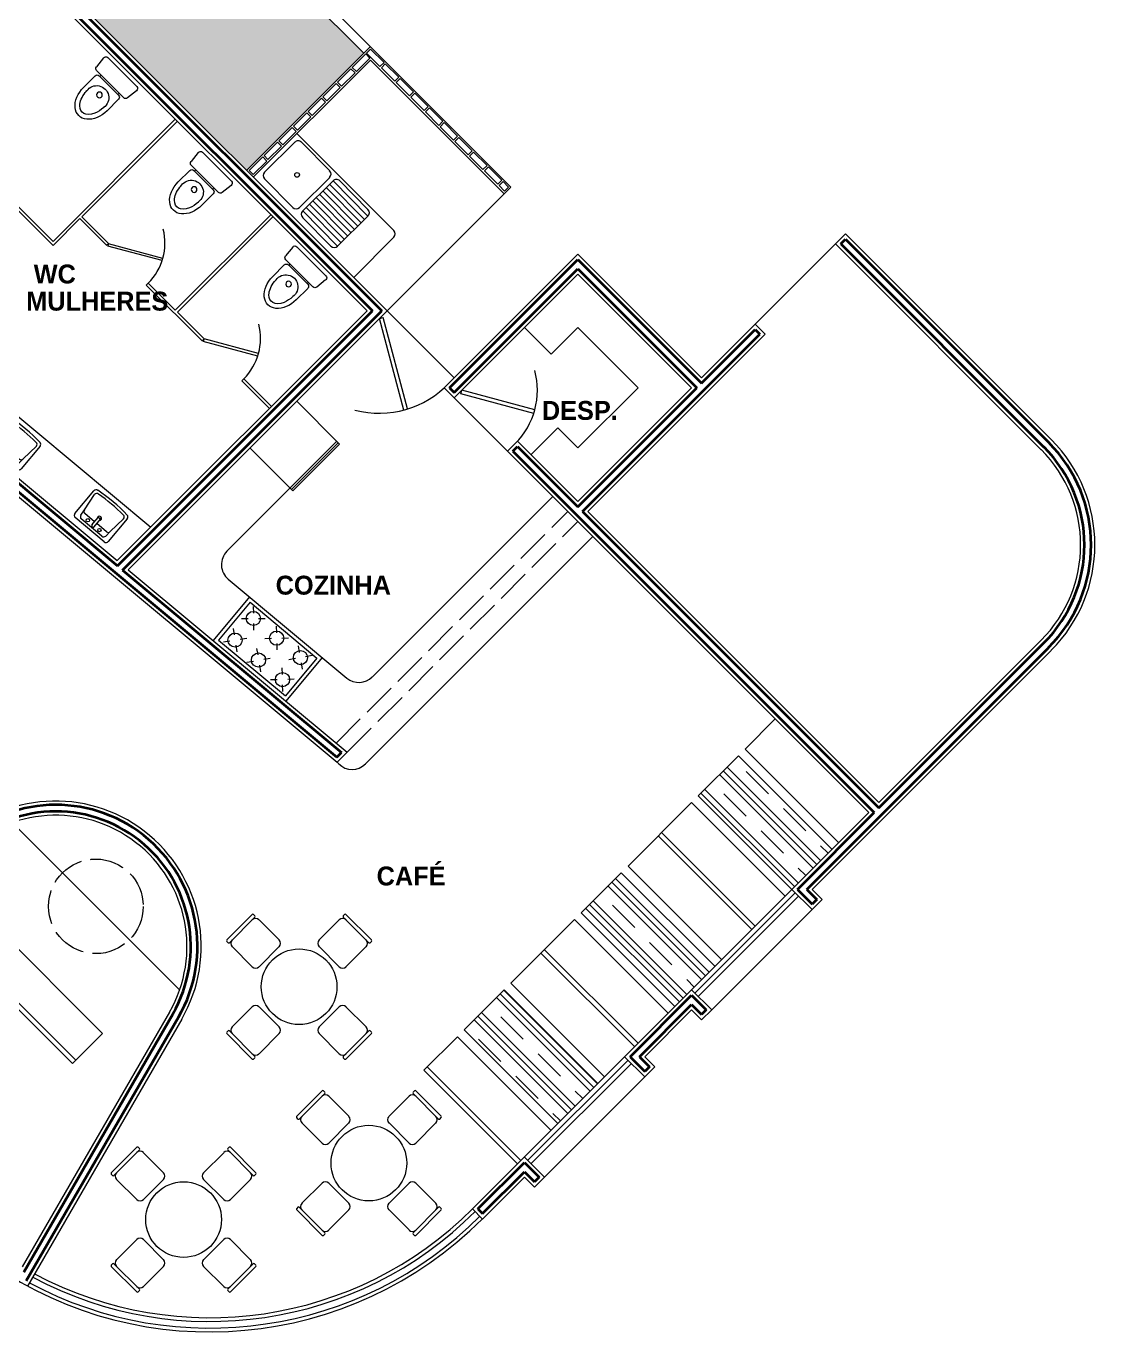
# Model space of a CAD drawing. Header units: millimetres. Extents: x 204 to 540, y 123 to 306.
# Drawn here: x 249.08 to 260.37, y 123.8 to 137.61 of the extents above; entities that cross this region are included whole.
import ezdxf

# ---------------------------------------------------------------- set-up
doc = ezdxf.new("R2010")
doc.units = ezdxf.units.MM
doc.header["$LTSCALE"] = 0.03
doc.linetypes.add('ACAD_ISO02W100', pattern=[15, 12, -3])
for name, color, linetype, lineweight in [('Banquetas', 253, 'Continuous', 0), ('lockers', 253, 'Continuous', 0), ('Muebles', 200, 'Continuous', 0), ('mueblesmadera', 42, 'Continuous', 0), ('mueblessanitarios', 122, 'Continuous', 0), ('Muro carga', 150, 'Continuous', 35), ('Muros', 254, 'Continuous', 0), ('murosdivisorios', 1, 'Continuous', 0), ('Proyeccion Trabes', 7, 'ACAD_ISO02W100', 0), ('Puertas', 22, 'Continuous', 0), ('Ventanas', 121, 'Continuous', 0), ('Áreas verdes', 72, 'Continuous', 0)]:
    doc.layers.add(name, color=color, linetype=linetype, lineweight=lineweight)
doc.styles.get("Standard").update_dxf_attribs({"font": ''})
doc.styles.get('Standard').set_extended_font_data('Copperplate Gothic Bold', bold=True)

# ---------------------------------------------------------------- blocks, each defined once
blk = doc.blocks.new('A$C66C075E8')
at = {"layer": 'mueblessanitarios'}
for p, q in [((0.301, 0.649), (0.226, 0.555)), ((0.346, 0.652), (0.652, 0.346)), ((0.09, 0.338), (0.212, 0.46)), ((0.515, 0.228), (0.228, 0.515)), ((0.46, 0.255), (0.255, 0.46)), ((0.262, 0.453), (0.276, 0.467)), ((0.453, 0.262), (0.467, 0.276)), ((0.649, 0.301), (0.555, 0.226)), ((0.338, 0.09), (0.46, 0.212))]:
    blk.add_line(p, q, dxfattribs=at)
blk.add_circle((0.258, 0.258), 0.03, dxfattribs=at)
for centre, radius, start, end in [((0.249, 0.536), 0.03, 141.3402, 225), ((0.325, 0.631), 0.03, 45, 141.3402), ((0.234, 0.439), 0.03, 45, 135), ((0.229, 0.229), 0.127, 305.2219, 144.7781), ((0.631, 0.325), 0.03, 308.6598, 45), ((0.439, 0.234), 0.03, 315, 45), ((0.536, 0.249), 0.03, 225, 308.6598)]:
    blk.add_arc(centre, radius, start, end, dxfattribs=at)
blk.add_ellipse((0.214, 0.214), major_axis=(-0.175, -0.175), ratio=0.707131, start_param=4.712389, end_param=7.853982, dxfattribs=at)
blk.add_open_spline([(0.126, 0.303), (0.098, 0.275), (0.077, 0.242), (0.045, 0.162), (0.047, 0.118), (0.077, 0.065), (0.103, 0.05), (0.185, 0.05), (0.239, 0.071), (0.29, 0.114), (0.296, 0.12), (0.303, 0.126)], degree=3, knots=[4.712389, 4.712389, 4.712389, 4.712389, 5.260928, 5.260928, 6.083572, 6.083572, 6.906217, 6.906217, 7.728861, 7.728861, 7.853982, 7.853982, 7.853982, 7.853982], dxfattribs=at)
blk = doc.blocks.new('A$C2AF25908')
at = {"layer": 'mueblessanitarios'}
for p, q in [((0, 0.03), (0, 0.43)), ((0.03, 0.46), (0.343, 0.46)), ((0.124, 0.409), (0.318, 0.43)), ((0.03, 0.23), (0.03, 0.372)), ((0.057, 0.402), (0.124, 0.409)), ((0.097, 0.245), (0.097, 0.379)), ((0.03, 0.088), (0.03, 0.23)), ((0.053, 0.245), (0.157, 0.245)), ((0.053, 0.215), (0.157, 0.215)), ((0.097, 0.081), (0.097, 0.215)), ((0.157, 0.215), (0.157, 0.245)), ((0.124, 0.051), (0.057, 0.058)), ((0.318, 0.03), (0.124, 0.051)), ((0.343, 0), (0.03, 0))]:
    blk.add_line(p, q, dxfattribs=at)
for centre in [(0.063, 0.31), (0.063, 0.15)]:
    blk.add_circle(centre, 0.0175, dxfattribs=at)
for centre, radius, start, end in [((0.03, 0.43), 0.03, 90, 180), ((0.318, 0.4), 0.03, 4.9379, 90), ((0.343, 0.43), 0.03, 6.5971, 90), ((-1.386, 0.23), 1.771, 353.4029, 6.5971), ((0.06, 0.372), 0.03, 96.1506, 180), ((0.127, 0.379), 0.03, 96.1506, 180), ((-1.65, 0.23), 2.005, 355.0621, 4.9379), ((0.055, 0.23), 0.0151, 83.6903, 276.3097), ((0.157, 0.23), 0.0225, 221.8103, 138.1897), ((0.03, 0.03), 0.03, 180, 270), ((0.06, 0.088), 0.03, 180, 263.8494), ((0.127, 0.081), 0.03, 180, 263.8494), ((0.318, 0.06), 0.03, 270, 355.0621), ((0.343, 0.03), 0.03, 270, 353.4029)]:
    blk.add_arc(centre, radius, start, end, dxfattribs=at)

msp = doc.modelspace()

# ---------------------------------------------------------------- hatches: boundary and pattern name
at = {"layer": 'mueblesmadera', "ltscale": 0.05}
h = msp.add_hatch(dxfattribs=at)
h.set_pattern_fill('CLAY', color=256, scale=0.07, angle=135, style=0)
h.set_pattern_definition([(135, (0.99555, -2.28306), (-0.23573172, -0.23573172), []), (135, (0.95626, -2.32235), (-0.23573172, -0.23573172), []), (135, (0.91697, -2.36164), (-0.23573172, -0.23573172), []), (135, (0.8384, -2.4402), (-0.23573172, -0.23573172), [0.333375, -0.22225])])
h.paths.add_polyline_path([(256.603, 129.893), (256.179, 129.469), (257.169, 128.479), (257.593, 128.903)])
h.paths.add_polyline_path([(255.366, 128.656), (254.942, 128.231), (255.932, 127.242), (256.356, 127.666)])
h.paths.add_polyline_path([(254.128, 127.418), (253.704, 126.994), (254.694, 126.004), (255.118, 126.428)])
at = {"layer": 'Áreas verdes', "ltscale": 0.05}
h = msp.add_hatch(dxfattribs=at)
h.set_pattern_fill('AR-CONC,_O', color=256, scale=0.002)
h.set_pattern_definition([(50, (0.99555, -2.28306), (0.36436934, -0.03187817), [0.0381, -0.4191]), (355, (0.99555, -2.28306), (-0.07048565, 0.3821133), [0.03048, -0.33528]), (100.451, (1.0259, -2.2857), (0.293885, 0.35023338), [0.03238, -0.35618]), (46.1842, (0.99555, -2.18146), (0.5421581, -0.08408466), [0.05715, -0.62865]), (96.6356, (1.0407, -2.18847), (0.4748085, 0.4948511), [0.04857, -0.53427]), (351.184, (0.99555, -2.18146), (0.4748092, 0.4948502), [0.04572, -0.50292]), (21, (1.04635, -2.20686), (0.30322976, -0.20453104), [0.0381, -0.4191]), (326, (1.04635, -2.20686), (0.12360406, 0.36837593), [0.03048, -0.33528]), (71.4514, (1.0716, -2.2239), (0.426833, 0.1638457), [0.03238, -0.35618]), (37.5, (0.99555, -2.28306), (0.006177207, 0.16911008), [0, -0.331216, 0, -0.34036, 0, -0.33655]), (7.5, (0.99555, -2.28306), (0.13363933, 0.20036115), [0, -0.194056, 0, -0.323596, 0, -0.12827]), (327.5, (0.88226, -2.28306), (0.27118119, -0.01145749), [0, -0.127, 0, -0.39624, 0, -0.52578]), (317.5, (0.83146, -2.28306), (0.29625836, 0.05085298), [0, -0.1651, 0, -0.263144, 0, -0.37338])])
h.paths.add_polyline_path([(248.199, 141.763, 0.391688), (246.977, 141.81), (246.276, 141.21), (251.406, 136.08), (252.644, 137.318)])

# ---------------------------------------------------------------- linework, layer by layer
at = {"layer": 'Banquetas'}
for p, q in [((248.199, 141.763), (252.644, 137.318)), ((248.269, 141.833), (254.199, 135.904)), ((252.714, 137.389), (251.406, 136.08)), ((252.716, 137.362), (252.858, 137.221)), ((252.714, 137.247), (251.477, 136.01)), ((252.665, 137.311), (252.523, 137.169)), ((252.707, 137.268), (252.566, 137.127)), ((252.674, 137.32), (252.815, 137.179)), ((252.714, 137.247), (254.128, 135.833)), ((252.872, 137.207), (253.013, 137.065)), ((252.509, 137.155), (252.368, 137.014)), ((252.552, 137.113), (252.41, 136.971)), ((252.83, 137.164), (252.971, 137.023)), ((252.354, 137), (252.212, 136.858)), ((252.396, 136.957), (252.255, 136.816)), ((252.985, 137.009), (253.127, 136.867)), ((253.028, 137.051), (253.169, 136.91)), ((252.198, 136.844), (252.057, 136.703)), ((252.241, 136.802), (252.099, 136.66)), ((253.141, 136.853), (253.282, 136.712)), ((253.183, 136.896), (253.325, 136.754)), ((252.043, 136.688), (251.901, 136.547)), ((252.085, 136.646), (251.944, 136.505)), ((253.296, 136.698), (253.438, 136.556)), ((253.339, 136.74), (253.48, 136.599)), ((251.887, 136.533), (251.746, 136.392)), ((253.452, 136.542), (253.593, 136.401)), ((253.494, 136.585), (253.636, 136.443)), ((251.731, 136.377), (251.59, 136.236)), ((251.929, 136.491), (251.788, 136.349)), ((253.607, 136.387), (253.749, 136.245)), ((253.65, 136.429), (253.791, 136.288)), ((251.774, 136.335), (251.632, 136.194)), ((253.763, 136.231), (253.904, 136.09)), ((253.805, 136.274), (253.947, 136.132)), ((251.576, 136.222), (251.434, 136.08)), ((251.618, 136.179), (251.477, 136.038)), ((253.961, 136.118), (254.102, 135.977)), ((253.919, 136.076), (254.06, 135.934)), ((254.117, 135.962), (254.175, 135.904)), ((254.199, 135.904), (252.891, 134.595)), ((254.074, 135.92), (254.132, 135.862)), ((256.78, 134.454), (257.629, 135.303)), ((247.998, 134.307), (250.394, 132.31)), ((254.164, 133.111), (253.598, 133.676)), ((248.928, 129.186), (250.697, 127.417))]:
    msp.add_line(p, q, dxfattribs=at)
at = {"layer": 'Banquetas', "ltscale": 0.05}
msp.add_line((252.891, 134.595), (253.598, 133.888), dxfattribs=at)
at = {"layer": 'lockers'}
for p, q in [((251.595, 136.061), (251.914, 136.378)), ((251.936, 136.469), (252.962, 135.444)), ((252.284, 136.075), (251.985, 136.377)), ((251.893, 135.688), (251.594, 135.991)), ((252.688, 135.666), (252.39, 135.969)), ((252.297, 135.28), (251.998, 135.582)), ((252.368, 135.279), (252.688, 135.596)), ((252.962, 135.373), (252.538, 134.949))]:
    msp.add_line(p, q, dxfattribs=at)
at = {"layer": 'lockers', "ltscale": 0.05}
for p, q in [((252.284, 136.004), (251.964, 135.688)), ((252.319, 135.969), (251.999, 135.652)), ((252.319, 135.969), (252.688, 135.596)), ((252.177, 135.828), (252.546, 135.455)), ((252.212, 135.863), (252.581, 135.49)), ((252.248, 135.899), (252.617, 135.525)), ((252.283, 135.934), (252.652, 135.561)), ((252.034, 135.688), (252.404, 135.314)), ((252.07, 135.723), (252.439, 135.35)), ((252.106, 135.758), (252.475, 135.385)), ((252.141, 135.793), (252.51, 135.42)), ((252.141, 135.793), (252.51, 135.42)), ((251.999, 135.652), (252.368, 135.279)), ((251.477, 131.469), (251.478, 131.399)), ((251.353, 131.343), (251.423, 131.344)), ((251.479, 131.289), (251.479, 131.219)), ((251.533, 131.345), (251.603, 131.345)), ((251.72, 131.261), (251.721, 131.191)), ((251.265, 131.239), (251.276, 131.17)), ((251.339, 131.124), (251.408, 131.135)), ((251.598, 131.133), (251.668, 131.135)), ((251.778, 131.137), (251.848, 131.139)), ((251.161, 131.096), (251.23, 131.107)), ((251.293, 131.061), (251.304, 130.992)), ((251.511, 131.027), (251.523, 130.958)), ((251.724, 131.081), (251.726, 131.011)), ((251.966, 130.984), (251.953, 131.053)), ((251.409, 130.882), (251.478, 130.894)), ((251.542, 130.85), (251.554, 130.781)), ((251.587, 130.914), (251.656, 130.926)), ((251.921, 130.92), (251.852, 130.908)), ((251.997, 130.807), (251.985, 130.876)), ((252.098, 130.952), (252.029, 130.94)), ((251.784, 130.753), (251.782, 130.823)), ((251.73, 130.697), (251.66, 130.695)), ((251.788, 130.573), (251.786, 130.643)), ((251.91, 130.701), (251.84, 130.699))]:
    msp.add_line(p, q, dxfattribs=at)
for centre, radius in [((251.939, 136.033), 0.025), ((251.478, 131.344), 0.075), ((251.284, 131.115), 0.075), ((251.723, 131.136), 0.075), ((251.975, 130.93), 0.075), ((251.532, 130.904), 0.075), ((251.785, 130.698), 0.075)]:
    msp.add_circle(centre, radius, dxfattribs=at)
at = {"layer": 'lockers'}
for centre, start, end in [((251.95, 136.342), 44.684, 134.684), ((251.63, 136.026), 134.684, 224.684), ((251.929, 135.724), 224.684, 314.684), ((252.034, 135.617), 134.684, 224.684), ((252.653, 135.631), 314.684, 44.684), ((252.926, 135.409), 315, 45), ((252.333, 135.315), 224.684, 314.684)]:
    msp.add_arc(centre, 0.05, start, end, dxfattribs=at)
at = {"layer": 'lockers', "ltscale": 0.05}
for centre, start, end in [((252.248, 136.04), 314.684, 44.684), ((252.355, 135.934), 45.316, 135.316)]:
    msp.add_arc(centre, 0.05, start, end, dxfattribs=at)
at = {"layer": 'Muebles'}
for p, q in [((249.884, 126.958), (248.469, 128.372)), ((249.601, 126.675), (248.187, 128.089)), ((249.565, 126.64), (248.151, 128.054)), ((249.565, 126.64), (249.884, 126.958))]:
    msp.add_line(p, q, dxfattribs=at)
at = {"layer": 'mueblesmadera'}
for p, q in [((254.623, 134.136), (254.341, 134.419)), ((254.623, 134.136), (254.906, 134.419)), ((254.906, 134.419), (255.543, 133.782)), ((254.906, 133.146), (255.543, 133.782)), ((251.936, 133.641), (252.389, 133.188)), ((254.411, 133.075), (254.694, 133.358)), ((254.694, 133.358), (254.906, 133.146)), ((251.198, 132.054), (252.361, 133.217)), ((251.88, 132.707), (252.375, 133.202)), ((251.441, 133.146), (251.894, 132.693)), ((251.894, 132.693), (252.389, 133.188)), ((251.212, 131.759), (252.465, 130.714)), ((251.443, 131.515), (252.149, 130.926)), ((251.11, 131.115), (251.816, 130.526)), ((256.674, 129.964), (256.992, 130.282)), ((256.179, 129.469), (256.603, 129.893)), ((256.603, 129.893), (257.593, 128.903)), ((256.674, 129.964), (257.664, 128.974)), ((256.179, 129.469), (257.169, 128.479)), ((255.437, 128.726), (256.108, 129.398)), ((256.108, 129.398), (257.098, 128.408)), ((255.79, 129.08), (256.78, 128.09)), ((255.755, 129.045), (256.745, 128.055)), ((254.942, 128.231), (255.366, 128.656)), ((255.366, 128.656), (256.356, 127.666)), ((255.437, 128.726), (256.427, 127.737)), ((254.942, 128.231), (255.932, 127.242)), ((251.466, 128.214), (251.197, 127.946)), ((251.494, 128.186), (251.226, 127.917)), ((251.494, 128.2), (251.48, 128.214)), ((251.537, 128.158), (251.749, 127.946)), ((252.385, 128.158), (252.173, 127.946)), ((252.428, 128.2), (252.442, 128.214)), ((252.696, 127.917), (252.428, 128.186)), ((252.725, 127.946), (252.456, 128.214)), ((254.199, 127.489), (254.871, 128.161)), ((254.871, 128.161), (255.861, 127.171)), ((251.211, 127.917), (251.197, 127.931)), ((251.254, 127.875), (251.466, 127.663)), ((251.749, 127.875), (251.537, 127.663)), ((252.385, 127.663), (252.173, 127.875)), ((252.668, 127.875), (252.456, 127.663)), ((252.71, 127.917), (252.725, 127.931)), ((254.553, 127.843), (255.543, 126.853)), ((254.517, 127.807), (255.507, 126.817)), ((253.704, 126.994), (254.128, 127.418)), ((254.128, 127.418), (255.118, 126.428)), ((254.199, 127.489), (255.189, 126.499)), ((251.254, 127.026), (251.466, 127.238)), ((251.537, 127.238), (251.749, 127.026)), ((252.173, 127.026), (252.385, 127.238)), ((252.668, 127.026), (252.456, 127.238)), ((251.211, 126.984), (251.197, 126.97)), ((251.226, 126.984), (251.494, 126.715)), ((252.428, 126.715), (252.696, 126.984)), ((252.71, 126.984), (252.725, 126.97)), ((253.704, 126.994), (254.694, 126.004)), ((251.197, 126.956), (251.466, 126.687)), ((251.537, 126.743), (251.749, 126.956)), ((252.385, 126.743), (252.173, 126.956)), ((252.456, 126.687), (252.725, 126.956)), ((253.28, 126.57), (253.634, 126.923)), ((253.634, 126.923), (254.623, 125.933)), ((251.494, 126.701), (251.48, 126.687)), ((252.428, 126.701), (252.442, 126.687)), ((253.28, 126.57), (254.27, 125.58)), ((253.315, 126.605), (254.305, 125.615)), ((252.203, 126.35), (251.935, 126.082)), ((252.232, 126.322), (251.963, 126.053)), ((252.232, 126.336), (252.218, 126.35)), ((252.274, 126.294), (252.486, 126.082)), ((253.123, 126.294), (252.911, 126.082)), ((253.165, 126.336), (253.179, 126.35)), ((253.434, 126.053), (253.165, 126.322)), ((253.462, 126.082), (253.193, 126.35)), ((251.949, 126.053), (251.935, 126.068)), ((253.448, 126.053), (253.462, 126.068)), ((251.991, 126.011), (252.203, 125.799)), ((252.486, 126.011), (252.274, 125.799)), ((253.123, 125.799), (252.911, 126.011)), ((253.406, 126.011), (253.193, 125.799)), ((250.245, 125.754), (249.976, 125.485)), ((250.273, 125.74), (250.259, 125.754)), ((251.206, 125.74), (251.22, 125.754)), ((251.503, 125.485), (251.235, 125.754)), ((250.273, 125.726), (250.004, 125.457)), ((250.315, 125.697), (250.527, 125.485)), ((251.164, 125.697), (250.952, 125.485)), ((251.475, 125.457), (251.206, 125.726)), ((249.99, 125.457), (249.976, 125.471)), ((251.489, 125.457), (251.503, 125.471)), ((250.032, 125.414), (250.245, 125.202)), ((250.527, 125.414), (250.315, 125.202)), ((251.164, 125.202), (250.952, 125.414)), ((251.447, 125.414), (251.235, 125.202)), ((251.991, 125.162), (252.203, 125.375)), ((252.274, 125.375), (252.486, 125.162)), ((252.911, 125.162), (253.123, 125.375)), ((253.406, 125.162), (253.193, 125.375)), ((251.949, 125.12), (251.935, 125.106)), ((251.935, 125.092), (252.203, 124.823)), ((251.963, 125.12), (252.232, 124.851)), ((252.274, 124.88), (252.486, 125.092)), ((253.123, 124.88), (252.911, 125.092)), ((253.165, 124.851), (253.434, 125.12)), ((253.193, 124.823), (253.462, 125.092)), ((253.448, 125.12), (253.462, 125.106)), ((250.032, 124.566), (250.245, 124.778)), ((250.315, 124.778), (250.527, 124.566)), ((250.952, 124.566), (251.164, 124.778)), ((251.447, 124.566), (251.235, 124.778)), ((252.232, 124.837), (252.218, 124.823)), ((253.165, 124.837), (253.179, 124.823)), ((249.99, 124.524), (249.976, 124.509)), ((250.004, 124.524), (250.273, 124.255)), ((251.206, 124.255), (251.475, 124.524)), ((251.489, 124.524), (251.503, 124.509)), ((249.976, 124.495), (250.245, 124.227)), ((250.315, 124.283), (250.527, 124.495)), ((251.164, 124.283), (250.952, 124.495)), ((251.235, 124.227), (251.503, 124.495)), ((250.273, 124.241), (250.259, 124.227)), ((251.206, 124.241), (251.22, 124.227))]:
    msp.add_line(p, q, dxfattribs=at)
at = {"layer": 'mueblesmadera', "ltscale": 0.05}
for p, q in [((252.735, 130.727), (254.641, 132.633)), ((252.663, 129.806), (255.065, 132.209)), ((251.437, 131.571), (251.053, 131.11)), ((251.443, 131.515), (251.11, 131.115)), ((252.149, 130.926), (251.816, 130.526)), ((252.206, 130.931), (251.822, 130.47)), ((252.362, 129.824), (252.38, 129.806))]:
    msp.add_line(p, q, dxfattribs=at)
at = {"layer": 'mueblesmadera'}
for centre in [(251.961, 127.451), (252.698, 125.587), (250.74, 124.99)]:
    msp.add_circle(centre, 0.4, dxfattribs=at)
for centre, radius, start, end in [((251.34, 131.913), 0.2, 135, 230.1944), ((251.473, 128.207), 0.01, 45, 135), ((251.501, 128.122), 0.05, 45, 135), ((251.487, 128.193), 0.01, 315, 45), ((252.421, 128.122), 0.05, 45, 135), ((252.435, 128.193), 0.01, 135, 225), ((252.449, 128.207), 0.01, 45, 135), ((251.204, 127.938), 0.01, 135, 225), ((251.218, 127.924), 0.01, 225, 315), ((251.289, 127.91), 0.05, 135, 225), ((251.713, 127.91), 0.05, 315, 45), ((252.208, 127.91), 0.05, 135, 225), ((252.633, 127.91), 0.05, 315, 45), ((252.703, 127.924), 0.01, 225, 315), ((252.718, 127.938), 0.01, 315, 45), ((251.501, 127.698), 0.05, 225, 315), ((252.421, 127.698), 0.05, 225, 315), ((251.501, 127.203), 0.05, 45, 135), ((252.421, 127.203), 0.05, 45, 135), ((251.218, 126.977), 0.01, 45, 135), ((251.289, 126.991), 0.05, 135, 225), ((251.713, 126.991), 0.05, 315, 45), ((252.208, 126.991), 0.05, 135, 225), ((252.633, 126.991), 0.05, 315, 45), ((252.703, 126.977), 0.01, 45, 135), ((251.204, 126.963), 0.01, 135, 225), ((252.718, 126.963), 0.01, 315, 45), ((251.501, 126.779), 0.05, 225, 315), ((251.487, 126.708), 0.01, 315, 45), ((252.421, 126.779), 0.05, 225, 315), ((252.435, 126.708), 0.01, 135, 225), ((251.473, 126.694), 0.01, 225, 315), ((252.449, 126.694), 0.01, 225, 315), ((252.211, 126.343), 0.01, 45, 135), ((252.239, 126.258), 0.05, 45, 135), ((252.225, 126.329), 0.01, 315, 45), ((253.158, 126.258), 0.05, 45, 135), ((253.172, 126.329), 0.01, 135, 225), ((253.186, 126.343), 0.01, 45, 135), ((251.942, 126.075), 0.01, 135, 225), ((251.956, 126.06), 0.01, 225, 315), ((252.027, 126.046), 0.05, 135, 225), ((252.451, 126.046), 0.05, 315, 45), ((252.946, 126.046), 0.05, 135, 225), ((253.37, 126.046), 0.05, 315, 45), ((253.441, 126.06), 0.01, 225, 315), ((253.455, 126.075), 0.01, 315, 45), ((250.252, 125.747), 0.01, 45, 135), ((250.266, 125.733), 0.01, 315, 45), ((251.213, 125.733), 0.01, 135, 225), ((251.227, 125.747), 0.01, 45, 135), ((252.239, 125.834), 0.05, 225, 315), ((253.158, 125.834), 0.05, 225, 315), ((250.28, 125.662), 0.05, 45, 135), ((251.199, 125.662), 0.05, 45, 135), ((249.983, 125.478), 0.01, 135, 225), ((250.068, 125.45), 0.05, 135, 225), ((250.492, 125.45), 0.05, 315, 45), ((250.987, 125.45), 0.05, 135, 225), ((251.411, 125.45), 0.05, 315, 45), ((251.496, 125.478), 0.01, 315, 45), ((249.997, 125.464), 0.01, 225, 315), ((251.482, 125.464), 0.01, 225, 315), ((252.239, 125.339), 0.05, 45, 135), ((253.158, 125.339), 0.05, 45, 135), ((250.28, 125.238), 0.05, 225, 315), ((251.199, 125.238), 0.05, 225, 315), ((251.942, 125.099), 0.01, 135, 225), ((251.956, 125.113), 0.01, 45, 135), ((252.027, 125.127), 0.05, 135, 225), ((252.451, 125.127), 0.05, 315, 45), ((252.946, 125.127), 0.05, 135, 225), ((253.37, 125.127), 0.05, 315, 45), ((253.441, 125.113), 0.01, 45, 135), ((253.455, 125.099), 0.01, 315, 45), ((250.28, 124.743), 0.05, 45, 135), ((251.199, 124.743), 0.05, 45, 135), ((252.239, 124.915), 0.05, 225, 315), ((252.211, 124.83), 0.01, 225, 315), ((252.225, 124.844), 0.01, 315, 45), ((253.158, 124.915), 0.05, 225, 315), ((253.172, 124.844), 0.01, 135, 225), ((253.186, 124.83), 0.01, 225, 315), ((249.983, 124.502), 0.01, 135, 225), ((249.997, 124.516), 0.01, 45, 135), ((250.068, 124.531), 0.05, 135, 225), ((250.492, 124.531), 0.05, 315, 45), ((250.987, 124.531), 0.05, 135, 225), ((251.411, 124.531), 0.05, 315, 45), ((251.482, 124.516), 0.01, 45, 135), ((251.496, 124.502), 0.01, 315, 45), ((250.28, 124.318), 0.05, 225, 315), ((250.252, 124.234), 0.01, 225, 315), ((250.266, 124.248), 0.01, 315, 45), ((251.199, 124.318), 0.05, 225, 315), ((251.213, 124.248), 0.01, 135, 225), ((251.227, 124.234), 0.01, 225, 315)]:
    msp.add_arc(centre, radius, start, end, dxfattribs=at)
at = {"layer": 'mueblesmadera', "ltscale": 0.05}
for centre, start in [((252.593, 130.868), 230.1944), ((252.521, 129.948), 225)]:
    msp.add_arc(centre, 0.2, start, 315, dxfattribs=at)
at = {"layer": 'Muro carga'}
for p, q in [((244.909, 142.521), (252.834, 134.595)), ((248.896, 138.435), (252.735, 134.595)), ((257.685, 135.303), (257.735, 135.352)), ((257.685, 135.303), (259.831, 133.156)), ((257.735, 135.352), (259.881, 133.206)), ((253.549, 133.782), (254.906, 135.14)), ((254.906, 135.14), (256.214, 133.832)), ((253.598, 133.733), (254.906, 135.041)), ((254.906, 135.041), (256.165, 133.782)), ((246.633, 134.65), (252.36, 129.878)), ((246.678, 134.704), (250.041, 131.901)), ((250.041, 131.901), (252.735, 134.595)), ((250.095, 131.856), (252.834, 134.595)), ((254.956, 132.474), (256.83, 134.348)), ((256.214, 133.832), (256.78, 134.397)), ((256.78, 134.397), (256.83, 134.348)), ((253.549, 133.782), (253.598, 133.733)), ((254.906, 132.524), (256.165, 133.782)), ((254.22, 133.111), (254.27, 133.16)), ((254.22, 133.111), (258.039, 129.292)), ((254.27, 133.16), (254.906, 132.524)), ((254.956, 132.474), (258.088, 129.342)), ((250.095, 131.856), (252.409, 129.928)), ((257.325, 128.479), (259.881, 131.035)), ((258.088, 129.342), (259.831, 131.085)), ((252.36, 129.878), (252.409, 129.928)), ((257.226, 128.479), (258.039, 129.292)), ((257.226, 128.479), (257.381, 128.323)), ((257.325, 128.479), (257.431, 128.373)), ((257.431, 128.373), (257.381, 128.323)), ((255.458, 126.711), (256.108, 127.362)), ((255.557, 126.711), (256.108, 127.263)), ((256.108, 127.362), (256.264, 127.206)), ((256.108, 127.263), (256.214, 127.157)), ((250.625, 127.163), (249.05, 124.435)), ((250.685, 127.128), (249.076, 124.341)), ((256.264, 127.206), (256.214, 127.157)), ((255.458, 126.711), (255.613, 126.556)), ((255.557, 126.711), (255.663, 126.605)), ((255.663, 126.605), (255.613, 126.556)), ((253.849, 125.103), (254.341, 125.594)), ((253.899, 125.053), (254.341, 125.495)), ((254.341, 125.594), (254.496, 125.438)), ((254.341, 125.495), (254.447, 125.389)), ((254.496, 125.438), (254.447, 125.389)), ((253.849, 125.103), (253.899, 125.053))]:
    msp.add_line(p, q, dxfattribs=at)
for centre, radius, start, end in [((258.795, 132.121), 1.535, 315, 45), ((258.795, 132.121), 1.465, 315, 45), ((249.389, 127.877), 1.497, 330, 133.4693), ((249.389, 127.877), 1.427, 330, 133.3942)]:
    msp.add_arc(centre, radius, start, end, dxfattribs=at)
at = {"layer": 'Muros'}
for p, q in [((244.909, 142.577), (252.891, 134.595)), ((248.896, 138.378), (252.679, 134.595)), ((252.674, 137.32), (252.716, 137.362)), ((252.665, 137.311), (252.707, 137.268)), ((252.815, 137.179), (252.858, 137.221)), ((252.83, 137.164), (252.872, 137.207)), ((252.509, 137.155), (252.552, 137.113)), ((252.523, 137.169), (252.566, 137.127)), ((252.971, 137.023), (253.013, 137.065)), ((252.354, 137), (252.396, 136.957)), ((252.368, 137.014), (252.41, 136.971)), ((252.985, 137.009), (253.028, 137.051)), ((252.198, 136.844), (252.241, 136.802)), ((252.212, 136.858), (252.255, 136.816)), ((253.127, 136.867), (253.169, 136.91)), ((253.141, 136.853), (253.183, 136.896)), ((252.043, 136.688), (252.085, 136.646)), ((252.057, 136.703), (252.099, 136.66)), ((253.282, 136.712), (253.325, 136.754)), ((253.296, 136.698), (253.339, 136.74)), ((251.887, 136.533), (251.929, 136.491)), ((251.901, 136.547), (251.944, 136.505)), ((253.438, 136.556), (253.48, 136.599)), ((253.452, 136.542), (253.494, 136.585)), ((251.731, 136.377), (251.774, 136.335)), ((251.746, 136.392), (251.788, 136.349)), ((253.593, 136.401), (253.636, 136.443)), ((253.607, 136.387), (253.65, 136.429)), ((251.59, 136.236), (251.632, 136.194)), ((253.749, 136.245), (253.791, 136.288)), ((253.763, 136.231), (253.805, 136.274)), ((251.576, 136.222), (251.618, 136.179)), ((253.904, 136.09), (253.947, 136.132)), ((253.919, 136.076), (253.961, 136.118)), ((251.434, 136.08), (251.477, 136.038)), ((254.06, 135.934), (254.102, 135.977)), ((254.074, 135.92), (254.117, 135.962)), ((254.132, 135.862), (254.175, 135.904)), ((257.629, 135.303), (257.735, 135.409)), ((257.735, 135.409), (259.909, 133.234)), ((257.629, 135.303), (259.803, 133.128)), ((253.492, 133.782), (254.906, 135.196)), ((254.906, 135.196), (256.214, 133.888)), ((253.598, 133.676), (254.906, 134.984)), ((254.906, 134.984), (256.108, 133.782)), ((246.673, 134.76), (250.039, 131.955)), ((246.577, 134.645), (252.362, 129.824)), ((250.039, 131.955), (252.679, 134.595)), ((250.155, 131.859), (252.891, 134.595)), ((256.214, 133.888), (256.78, 134.454)), ((256.78, 134.454), (256.886, 134.348)), ((255.012, 132.474), (256.886, 134.348)), ((253.492, 133.782), (253.598, 133.676)), ((254.906, 132.58), (256.108, 133.782)), ((254.164, 133.111), (254.27, 133.217)), ((254.27, 133.217), (254.906, 132.58)), ((254.164, 133.111), (257.982, 129.292)), ((255.012, 132.474), (258.088, 129.398)), ((250.155, 131.859), (252.469, 129.93)), ((257.381, 128.479), (259.909, 131.007)), ((258.088, 129.398), (259.803, 131.113)), ((252.362, 129.824), (252.469, 129.93)), ((253.793, 125.103), (257.982, 129.292)), ((257.169, 128.479), (257.381, 128.267)), ((257.381, 128.479), (257.487, 128.373)), ((257.487, 128.373), (257.381, 128.267)), ((256.321, 127.206), (257.381, 128.267)), ((256.108, 127.418), (256.321, 127.206)), ((250.59, 127.183), (249.035, 124.49)), ((256.108, 127.206), (255.613, 126.711)), ((256.108, 127.206), (256.214, 127.1)), ((256.321, 127.206), (256.214, 127.1)), ((250.72, 127.108), (249.091, 124.287)), ((255.401, 126.711), (255.613, 126.499)), ((255.613, 126.711), (255.719, 126.605)), ((255.719, 126.605), (255.613, 126.499)), ((254.553, 125.438), (255.613, 126.499)), ((254.341, 125.651), (254.553, 125.438)), ((253.899, 124.996), (254.341, 125.438)), ((254.341, 125.438), (254.447, 125.332)), ((254.553, 125.438), (254.447, 125.332))]:
    msp.add_line(p, q, dxfattribs=at)
at = {"layer": 'Muros', "ltscale": 0.05}
msp.add_line((253.793, 125.103), (253.899, 124.996), dxfattribs=at)
at = {"layer": 'Muros'}
for centre, radius, start, end in [((258.795, 132.121), 1.575, 315, 45), ((258.795, 132.121), 1.425, 315, 45), ((251.017, 127.878), 4.075, 155.8762, 315), ((249.389, 127.877), 1.537, 330, 135), ((249.389, 127.877), 1.387, 330, 135), ((251.017, 127.878), 3.925, 241.8599, 315)]:
    msp.add_arc(centre, radius, start, end, dxfattribs=at)
at = {"layer": 'murosdivisorios'}
for p, q in [((250.652, 136.622), (249.36, 135.33)), ((250.674, 136.601), (249.664, 135.591)), ((248.36, 136.287), (249.36, 135.287)), ((248.381, 136.308), (249.36, 135.33)), ((249.643, 135.57), (249.36, 135.287)), ((249.664, 135.591), (249.946, 135.309)), ((251.662, 135.612), (250.652, 134.602)), ((251.683, 135.591), (250.674, 134.581)), ((249.925, 135.288), (249.946, 135.309)), ((249.946, 135.309), (249.938, 135.28)), ((250.513, 135.126), (249.938, 135.28)), ((250.522, 135.149), (249.945, 135.304)), ((250.367, 134.888), (250.346, 134.867)), ((250.346, 134.867), (250.935, 134.278)), ((250.367, 134.888), (250.652, 134.602)), ((250.674, 134.581), (250.956, 134.299)), ((250.935, 134.278), (250.956, 134.299)), ((250.956, 134.299), (250.948, 134.27)), ((251.533, 134.145), (250.958, 134.299)), ((251.523, 134.116), (250.948, 134.27)), ((251.377, 133.878), (251.356, 133.857)), ((251.356, 133.857), (251.648, 133.564)), ((251.377, 133.878), (251.669, 133.586))]:
    msp.add_line(p, q, dxfattribs=at)
at = {"layer": 'murosdivisorios', "ltscale": 0.05}
msp.add_line((249.925, 135.288), (249.643, 135.57), dxfattribs=at)
at = {"layer": 'murosdivisorios'}
for centre, end in [((249.943, 135.312), 14.1119), ((250.953, 134.302), 14.59)]:
    msp.add_arc(centre, 0.6, 315, end, dxfattribs=at)
at = {"layer": 'Proyeccion Trabes'}
for p, q in [((252.353, 130.027), (254.8, 132.474)), ((252.469, 129.93), (254.906, 132.368))]:
    msp.add_line(p, q, dxfattribs=at)
msp.add_circle((249.813, 128.301), 0.5, dxfattribs=at)
at = {"layer": 'Puertas', "ltscale": 0.05}
for p, q in [((252.81, 134.514), (252.848, 134.524)), ((253.069, 133.547), (252.81, 134.514)), ((253.107, 133.559), (252.848, 134.524))]:
    msp.add_line(p, q, dxfattribs=at)
at = {"layer": 'Puertas'}
for p, q in [((253.669, 133.719), (253.679, 133.758)), ((254.452, 133.55), (253.679, 133.758)), ((254.442, 133.512), (253.669, 133.719))]:
    msp.add_line(p, q, dxfattribs=at)
msp.add_arc((253.679, 133.758), 0.8, 315, 15, dxfattribs=at)
at = {"layer": 'Puertas', "ltscale": 0.05}
msp.add_arc((252.81, 134.514), 1.001, 255.0068, 317.2906, dxfattribs=at)
at = {"layer": 'Ventanas'}
for p, q in [((257.204, 128.444), (256.144, 127.383)), ((257.24, 128.408), (256.179, 127.348)), ((255.437, 126.676), (254.376, 125.615)), ((255.472, 126.641), (254.411, 125.58))]:
    msp.add_line(p, q, dxfattribs=at)
for radius, start in [(3.965, 241.8599), (4.035, 241.8092)]:
    msp.add_arc((251.017, 127.878), radius, start, 315, dxfattribs=at)

# ---------------------------------------------------------------- block references
at = {"layer": 'mueblessanitarios', "ltscale": 0.05, "xscale": -1, "rotation": 270}
for p in [(249.593, 136.62), (250.593, 135.62), (251.592, 134.621)]:
    msp.add_blockref('A$C66C075E8', p, dxfattribs=at)
at = {"layer": 'mueblessanitarios', "ltscale": 0.05, "rotation": 49.9999999999999}
for p in [(249.003, 132.902), (249.925, 132.134)]:
    msp.add_blockref('A$C2AF25908', p, dxfattribs=at)

# ---------------------------------------------------------------- texts
for s, p in [('WC', (249.156, 134.885)), ('MULHERES', (249.077, 134.598)), ('DESP.', (254.526, 133.443)), ('COZINHA', (251.713, 131.596)), ('CAFÉ', (252.78, 128.522))]:
    msp.add_text(s, height=0.2).set_placement(p)

doc.saveas('drawing.dxf')
